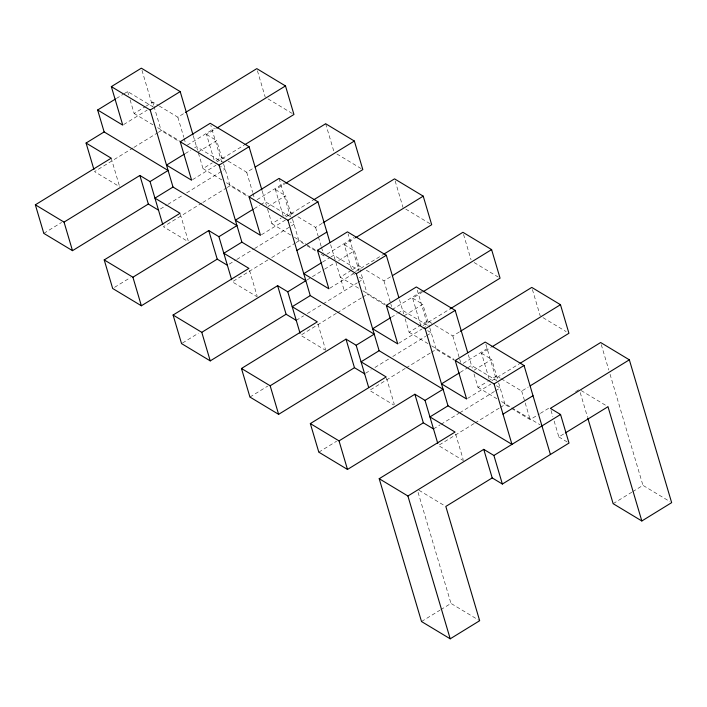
<?xml version="1.0" encoding="UTF-8"?>
<svg xmlns="http://www.w3.org/2000/svg" width="707" height="707" viewBox="0 0 707 707"><rect width="100%" height="100%" fill="white"/><g stroke="black" fill="none" stroke-linecap="round" stroke-linejoin="round"><path stroke-width="0.53" stroke-dasharray="3.54 2.65" d="M116.39 98.459L122.947 94.429M123.884 93.854L127.631 91.548L152.747 106.677L141.957 70.258M130.115 99.908L134.136 113.482L145.288 106.624M146.216 106.059L152.73 102.055L158.306 105.414M123.69 124.547L147.127 110.133M159.234 105.979L177.837 117.185L184.421 113.138M133.031 147.94L94.544 171.607L119.651 186.736M133.968 147.356L157.431 132.925M158.368 132.35L161.187 130.618L179.79 141.833M43.807 233.381L61.597 222.44M187.24 145.174L214.495 128.409M214.053 159.87L206.532 134.48L215.927 128.701M185.261 153.569L190.881 150.114M194.628 147.807L196.502 146.658L221.618 161.788L210.827 125.369M198.101 152.04L216.687 140.605L223.377 163.167M198.402 153.074L203.006 168.593L212.303 162.875M216.015 160.595L221.6 157.166L224.384 158.845M216.872 161.885L244.127 145.129M192.56 179.658L215.989 165.244M160.383 208.998L166.958 204.959M167.895 204.385L182.91 195.141M186.666 192.834L225.153 169.167L220.531 166.384M228.105 161.09L246.708 172.296L253.292 168.248M201.902 203.042L163.414 226.717L187.594 241.29M202.838 202.467L226.302 188.035M227.239 187.461L230.058 185.729L248.661 196.935M114.552 287.334L130.468 277.551M257.048 199.71L284.311 182.945M283.233 216.042L275.403 189.591L284.797 183.811M254.131 208.68L259.752 205.224M260.689 204.641L265.372 201.76L289.552 216.333M267.9 206.577L285.557 195.715L292.247 218.277M267.582 209.219L271.877 223.704L281.174 217.986M284.886 215.706L290.462 212.268L294.183 214.513M285.743 216.996L312.998 200.231M261.431 234.768L285.796 219.78M229.254 264.109L235.82 260.07M236.765 259.487L253.663 249.103M254.6 248.519L294.024 224.278L290.33 222.051M297.903 216.757L315.578 227.407L322.153 223.359M267.953 259.884L232.285 281.819L257.392 296.958M271.709 257.578L295.173 243.146M296.109 242.572L298.928 240.84L303.577 243.641M182.486 343.019L198.402 333.236M326.855 254.237L354.119 237.472M351.476 269.031L344.274 244.702L354.614 238.339M322.507 262.129L330.001 257.525M330.938 256.941L333.757 255.218L358.864 270.348L348.074 233.929M306.785 280.122L311.469 277.241M312.406 276.667L323.656 269.747M324.593 269.173L334.897 262.827M338.626 260.538L354.428 250.817L367.304 294.289L384.979 304.938M351.406 270.295L340.253 277.162L359.068 288.5M352.342 269.729L358.847 265.726L362.567 267.971M355.55 271.532L382.805 254.767M329.807 288.217L353.244 273.812M296.242 320.368L303.639 315.826M307.333 313.555L322.118 304.461M323.046 303.895L357.318 282.818M358.246 282.243L362.894 279.389L359.2 277.162M366.288 270.207L383.954 280.856L390.538 276.817M336.329 313.342L300.661 335.277L324.84 349.85M337.266 312.759L361.675 297.753M362.611 297.179L367.304 294.289M249.933 397.051L267.723 386.11M421.558 291.505L392.42 309.427L390.856 304.134M420.798 325.662L412.649 298.151L422.052 292.371M391.378 317.24L396.998 313.784M397.935 313.21L402.628 310.329L427.735 325.459L416.944 289.039M404.218 315.711L422.813 304.275L429.494 326.837M405.138 318.813L409.123 332.263L427.717 320.837L434.222 324.76M422.989 325.565L450.244 308.8M398.677 343.328L422.114 328.914M423.051 328.34L425.861 326.616M365.563 373.243L371.193 369.788M374.949 367.472L389.027 358.82M392.783 356.505L425.641 336.302M426.577 335.728L431.27 332.838L426.657 330.054M435.159 325.317L452.825 335.966L459.409 331.919M405.199 368.453L369.531 390.388L393.711 404.961M406.136 367.87L430.545 352.864M431.482 352.289L436.175 349.399L453.85 360.049M318.804 452.162L336.594 441.221M463.165 363.38L489.483 347.19M489.041 378.652L481.52 353.261L490.914 347.482M460.248 372.35L466.806 368.32M467.742 367.737L471.489 365.431L496.606 380.569L485.815 344.15M474.017 370.247L491.683 359.386L497.472 378.943M474.008 373.923L477.994 387.374L487.291 381.656M488.219 381.091L496.588 375.947L500.309 378.183M491.86 380.666L519.115 363.911M467.548 398.439L490.985 384.025M433.497 428.937L440.063 424.889M441.009 424.315L458.843 413.348M459.78 412.773L494.511 391.413M495.448 390.838L500.141 387.949L495.519 385.165M501.236 378.749L521.695 391.077L528.279 387.029M474.07 423.555L438.402 445.49L463.509 460.628M475.007 422.98L499.416 407.974M500.353 407.391L505.045 404.51L510.631 407.868M511.559 408.434L530.162 419.64L539.432 413.94M540.36 413.374L549.631 407.665M575.586 391.705L579.298 389.424M554.147 421.063L558.848 436.935L564.416 433.515M421.513 621.533L439.931 610.212M440.85 609.646L450.978 603.416L478.745 620.145M613.146 503.684L631.775 492.231M632.712 491.657L642.955 485.356L669.803 501.528M268.033 98.874L293.944 114.49M336.903 153.985L362.815 169.6M405.765 209.095L431.685 224.711M474.15 262.544L498.214 277.047M543.02 317.655L566.157 331.601M206.532 134.48L216.687 140.605M275.403 189.591L285.557 195.715M134.136 113.482L152.951 124.821M157.652 127.658L179.286 140.702M344.274 244.702L354.428 250.817M581.145 390.538L607.993 406.719M203.006 168.593L221.821 179.931M226.523 182.768L248.157 195.804M412.649 298.151L422.813 304.275M271.877 223.704L290.683 235.042M294.448 237.313L305.733 244.109M306.679 244.684L316.082 250.349M307.298 245.886L316.595 251.489M321.252 254.29L324.036 255.969L323.099 252.797M352.731 273.264L354.578 274.378M481.52 353.261L491.683 359.386M362.832 290.763L385.403 304.372M409.123 332.263L427.938 343.602M431.703 345.873L454.274 359.483M477.994 387.374L496.809 398.713M501.51 401.549L510.914 407.214M511.859 407.789L540.077 424.792M558.848 436.935L568.083 442.502M418.977 490.269L444.897 505.885M601.277 344.636L608.798 370.035M610.053 374.259L642.955 485.356M580.235 392.597L587.446 416.936M532.406 289.534L540.245 315.985M551.018 410.484L552.901 416.83M521.695 391.077L530.162 419.64M463.536 234.424L471.056 259.814M498.656 382.947L505.045 404.51M468.361 354.843L472.294 368.126M452.825 335.966L459.409 358.184M459.718 359.244L460.664 362.417M395.16 180.965L402.99 207.416M429.785 327.836L436.175 349.399M455.679 434.178L463.2 459.568M399.49 299.733L403.688 313.917M383.954 280.856L390.538 303.073M325.662 123.743L334.119 152.305M386.49 378.015L394.329 404.457M418.067 492.328L450.978 603.416M330.629 244.675L335.542 261.245M335.843 262.253L344.3 290.816M315.578 227.407L318.088 235.873M318.397 236.925L321.217 246.451M321.535 247.503L322.79 251.736M257.419 70.753L265.249 97.204M292.539 219.276L298.928 240.84M279.079 178.394L290.489 216.899M317.938 323.956L325.777 350.407M262.235 191.173L266.433 205.348M246.708 172.296L252.664 192.401M252.973 193.453L254.228 197.686M223.668 164.165L230.058 185.729M249.562 270.507L257.083 295.897M193.365 136.062L197.571 150.246M177.837 117.185L183.793 137.291M184.103 138.351L185.676 143.636M152.73 102.055L153.666 105.228M153.976 106.289L161.187 130.618M180.373 214.336L188.212 240.787M127.631 91.548L128.868 95.728M111.193 158.174L119.342 185.676"/><path stroke-width="1.06" d="M115.453 99.042L97.646 109.992L122.753 125.121L111.353 86.625L141.338 68.181L180.197 91.592L193.055 135.01M86.077 143.035L104.141 131.926L168.107 170.484L150.043 181.584L139.88 175.46L64.045 222.104L35.35 204.809L111.193 158.174L86.077 143.035L93.916 169.486M111.353 86.625L150.202 110.036L180.197 91.592M185.358 112.563L256.791 68.632L285.487 85.927L293.944 114.49L245.073 144.546M184.324 154.144L166.516 165.102L191.624 180.232L180.223 141.727L210.209 123.283L249.067 146.703L261.926 190.112M216.872 128.117L285.487 85.927M104.221 259.92L132.916 277.215L208.751 230.57L218.914 236.695L236.978 225.586L173.012 187.037L154.948 198.146L180.064 213.284L104.221 259.92L112.678 288.491L141.373 305.778L217.217 259.142L227.38 265.266M35.35 204.809L43.807 233.381L72.503 250.667L148.346 204.031L158.509 210.156M180.223 141.727L219.073 165.146L249.067 146.703M255.165 167.091L325.662 123.743L354.357 141.038L362.815 169.6L313.943 199.657M253.186 209.254L235.378 220.204L260.494 235.343L249.094 196.838L279.079 178.394L317.938 201.813L330.01 242.572M285.743 183.228L354.357 141.038M173.091 315.03L201.778 332.325L277.621 285.681L287.784 291.805L305.848 280.697L241.882 242.148L223.819 253.256L248.935 268.395L173.091 315.03L181.549 343.593L210.244 360.888L286.088 314.244L296.242 320.368M249.094 196.838L287.943 220.257L317.938 201.813M323.099 222.785L394.533 178.853L423.219 196.148L431.685 224.711L383.751 254.184M296.896 250.472L326.89 232.029M321.57 262.712L303.763 273.662L328.87 288.792L317.47 250.296L347.464 231.852L386.314 255.262L398.863 297.62M355.55 237.764L423.219 196.148M241.467 368.48L270.162 385.775L346.006 339.139L356.16 345.255L374.224 334.155L310.258 295.606L292.203 306.705L317.31 321.844L241.467 368.48L249.933 397.051L278.62 414.337L354.463 367.702L364.626 373.826M317.47 250.296L356.319 273.706L386.314 255.262M392.42 275.659L462.908 232.303L491.604 249.598L500.061 278.16L450.244 308.8M390.441 317.814L372.633 328.773L397.741 343.902L386.34 305.406L416.335 286.962L455.184 310.373L467.734 352.731M422.989 291.797L491.604 249.598M310.338 423.59L339.033 440.885L414.876 394.241L425.031 400.365L443.095 389.257L379.129 350.707L361.065 361.816L386.181 376.955L310.338 423.59L318.804 452.162L347.49 469.448L423.334 422.813L433.497 428.937M386.34 305.406L425.19 328.817L455.184 310.373M460.345 331.344L531.779 287.413L560.474 304.708L568.932 333.271L520.06 363.327M459.311 372.925L441.504 383.874L466.611 399.013L455.211 360.508L485.196 342.064L524.055 365.484L550.417 454.495M491.86 346.898L560.474 304.708M455.211 360.508L494.06 383.928L511.965 444.367L447.999 405.818L429.936 416.927L455.052 432.065L379.208 478.701L421.513 621.533L450.209 638.819L479.664 620.711L445.825 506.442L492.205 477.923L502.368 484.039L569.011 443.059L560.554 414.496L550.391 408.372L629.345 359.819L671.65 502.642L641.832 520.979L613.146 503.684L587.756 417.987M494.06 383.928L524.055 365.484M530.153 385.872L600.65 342.524L629.345 359.819M503.013 414.152L533.007 395.708M379.208 478.701L407.904 495.996L483.747 449.352L493.901 455.476L502.368 484.039M493.901 455.476L560.554 414.496M565.344 432.94L607.993 406.719L641.832 520.979M483.747 449.352L492.205 477.923M425.19 328.817L447.999 405.818M425.031 400.365L437.783 443.422M414.876 394.241L423.334 422.813M356.319 273.706L379.129 350.707M407.904 495.996L450.209 638.819M356.16 345.255L368.612 387.277M346.006 339.139L354.463 367.702M287.943 220.257L310.258 295.606M339.033 440.885L347.49 469.448M287.784 291.805L300.068 333.289M277.621 285.681L286.088 314.244M219.073 165.146L241.882 242.148M270.162 385.775L278.62 414.337M218.914 236.695L231.666 279.751M208.751 230.57L217.217 259.142M150.202 110.036L173.012 187.037M201.778 332.325L210.244 360.888M150.043 181.584L162.796 224.64M139.88 175.46L148.346 204.031M97.646 109.992L104.141 131.926M132.916 277.215L141.373 305.778M64.045 222.104L72.503 250.667"/></g></svg>
